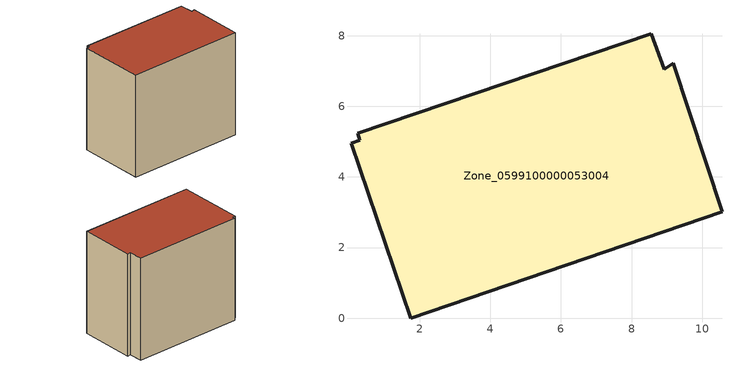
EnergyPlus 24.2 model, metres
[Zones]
Zone_0599100000053004
 floor ground (C_G): 0.07,4.96 0.3,5.04 0.24,5.24 8.56,8.05 8.92,7.05 9.17,7.22 10.56,3.02 1.74,0 z0.46
 wall outside (C_F): 10.56,3.02 9.17,7.22 8.92,7.05 8.56,8.05 0.24,5.24 0.3,5.04 0.07,4.96 1.74,0 10.56,3.02 z0.46:8.62
 roof outside (C_R): 0.3,5.04 0.07,4.96 1.74,0 10.56,3.02 9.17,7.22 8.92,7.05 8.56,8.05 0.24,5.24 z8.62
[BUILDING]
Pand.0599100000053004: North Axis=0; Terrain=City; Loads Convergence Tolerance Value=0.04; Temperature Convergence Tolerance Value=0.4; Solar Distribution=FullExterior; Maximum Number of Warmup Days=25; Minimum Number of Warmup Days=1
[Site:Location]
Rotterdam.The.Hague.AP_ZH_NLD Design_Conditions: Latitude=51.96; Longitude=4.45; Time Zone=1; Elevation=-4.5
[SITE:GROUNDTEMPERATURE:BUILDINGSURFACE]
18, 18, 18, 18, 18, 18, 18, 18, 18, 18, 18, 18
[MATERIAL] Thermal Absorptance=0.9; Solar Absorptance=0.7; Visible Absorptance=0.7
Name | Roughness | Thickness | Conductivity | Density | Specific Heat
G.TI.1965-1974 | MediumSmooth | 0.15 | 0.882353 | 540 | 1210
F.TI.1965-1974 | Rough | 0.3 | 0.697674 | 1920 | 840
R.TI.1965-1974 | MediumRough | 0.2 | 0.232558 | 1500 | 1000
[CONSTRUCTION]
C_G: G.TI.1965-1974
C_F: F.TI.1965-1974
C_R: R.TI.1965-1974
[ZONE]
Zone_0599100000053004: Type=1; Multiplier=1; Ceiling Height=Autocalculate; Volume=Autocalculate; Floor Area=autocalculate; Part of Total Floor Area=Yes
[ZONEINFILTRATION:DESIGNFLOWRATE]
Infil_Zone_0599100000053004: Zone or ZoneList or Space or SpaceList=Zone_0599100000053004; Schedule=AlwaysOn; Design Flow Rate Calculation Method=Flow/Area; Flow Rate per Floor Area=0.003; Constant Term Coefficient=1; Temperature Term Coefficient=0; Velocity Term Coefficient=0; Velocity Squared Term Coefficient=0
[HVACTEMPLATE:ZONE:IDEALLOADSAIRSYSTEM]
Zone_0599100000053004: Maximum Heating Supply Air Temperature=50; Minimum Cooling Supply Air Temperature=13; Maximum Heating Supply Air Humidity Ratio=0.0156; Minimum Cooling Supply Air Humidity Ratio=0.0077; Heating Limit=NoLimit; Cooling Limit=NoLimit; Dehumidification Control Type=ConstantSensibleHeatRatio; Cooling Sensible Heat Ratio=0.7; Dehumidification Setpoint=60; Humidification Control Type=None; Humidification Setpoint=30; Outdoor Air Method=None; Outdoor Air Flow Rate per Person=0.00944; Outdoor Air Flow Rate per Zone Floor Area=0; Outdoor Air Flow Rate per Zone=0; Demand Controlled Ventilation Type=None; Outdoor Air Economizer Type=NoEconomizer; Heat Recovery Type=None; Sensible Heat Recovery Effectiveness=0.7; Latent Heat Recovery Effectiveness=0.65
[ZONECONTROL:THERMOSTAT]
ThermostatControl_Zone_0599100000053004: Zone or ZoneList=Zone_0599100000053004; Control Type Schedule=DualSetpointControlType; Control 1=Thermostat_Zone_0599100000053004; Temperature Difference Between Cutout And Setpoint=0
[THERMOSTATSETPOINT:DUALSETPOINT]
Thermostat_Zone_0599100000053004: Heating Setpoint Temperature Schedule=HeatingSetpoint_Zone_0599100000053004; Cooling Setpoint Temperature Schedule=CoolingSetpoint_Zone_0599100000053004
[SCHEDULE:COMPACT]
HeatingSetpoint_Zone_0599100000053004: Through: 12/31, For: AllDays, Until: 24:00, 21
CoolingSetpoint_Zone_0599100000053004: Through: 12/31, For: AllDays, Until: 24:00, 24
DualSetpointControlType: Through: 12/31, For: AllDays, Until: 24:00, 4
AlwaysOn: Through: 12/31, For: AllDays, Until: 24:00, 1
